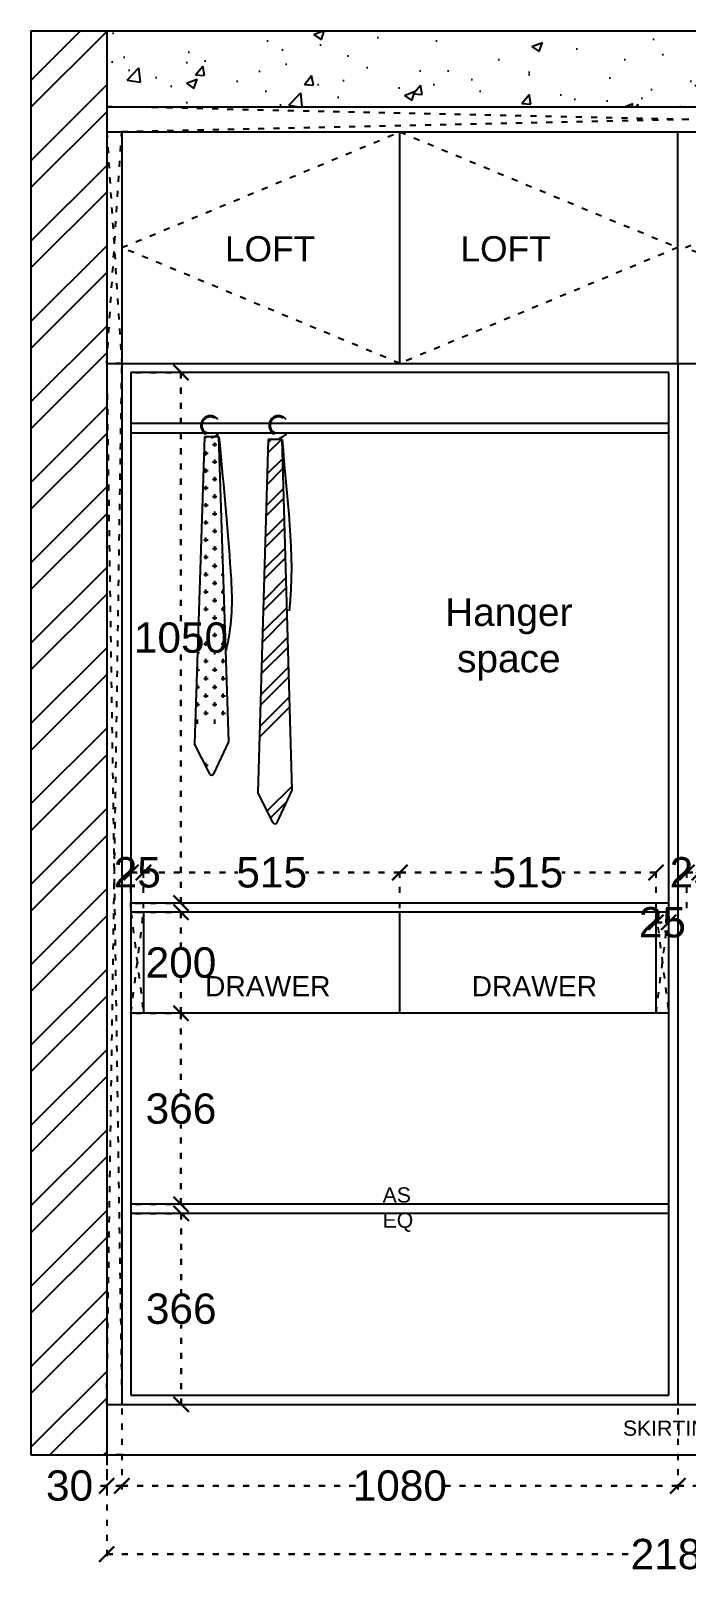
# Model space of a CAD drawing. Header units: millimetres. Extents: x 220712 to 1505573, y -354410 to 241923.
# Drawn here: x 300508 to 301804, y 116245 to 119298 of the extents above; entities that cross this region are included whole.
import ezdxf

# ---------------------------------------------------------------- set-up
doc = ezdxf.new("R2010")
doc.units = ezdxf.units.MM
doc.header["$MEASUREMENT"] = 0
doc.linetypes.add('ACAD_ISO03W100', pattern=[30, 12, -18])
doc.layers.add('Walls', color=253, linetype='Continuous')
doc.layers.add('Words', color=7, linetype='Continuous')
doc.styles.get("Standard").update_dxf_attribs({"font": 'arial.ttf'})
doc.dimstyles.get("Standard").update_dxf_attribs({"dimtxt": 60, "dimasz": 30, "dimexe": 7.75, "dimexo": 8.13, "dimgap": 0.63, "dimtad": 0, "dimtih": 1, "dimtoh": 1, "dimdec": 0, "dimzin": 0, "dimtxsty": 'Standard', "dimblk": 'OBLIQUE', "dimcen": 2.25, "dimclrd": 1, "dimclre": 1, "dimclrt": 1, "dimadec": 0, "dimazin": 0, "dimtfac": 1, "dimtdec": 0, "dimtofl": 0, "dimtmove": 0, "dimatfit": 3, "dimfxl": 1, "dimtolj": 1, "dimtzin": 0, "dimlwd": 30, "dimarcsym": 0})

# ---------------------------------------------------------------- blocks, each defined once
blk = doc.blocks.new('_Oblique')
at = {"color": 0, "linetype": 'ByBlock', "lineweight": -2}
blk.add_line((-0.5, -0.5), (0.5, 0.5), dxfattribs=at)
blk = doc.blocks.new('*D819')
at = {"layer": 'Defpoints', "color": 0, "linetype": 'ACAD_ISO03W100', "transparency": 16777216}
for p in [(300657.5, 116580.5), (300687.5, 116580.5), (300657.5, 116419.5)]:
    blk.add_point(p, dxfattribs=at)
at = {"layer": 'Walls', "color": 1, "linetype": 'ACAD_ISO03W100', "lineweight": -2, "transparency": 16777216}
for p, q in [((300657.5, 116572.4), (300657.5, 116411.8)), ((300687.5, 116572.4), (300687.5, 116411.8))]:
    blk.add_line(p, q, dxfattribs=at)
at = {"layer": 'Walls', "color": 1, "linetype": 'ACAD_ISO03W100', "lineweight": 30, "transparency": 16777216}
for p, q in [((300657.5, 116419.5), (300627.5, 116419.5)), ((300687.5, 116419.5), (300657.5, 116419.5))]:
    blk.add_line(p, q, dxfattribs=at)
at = {"layer": 'Walls', "color": 1, "linetype": 'ACAD_ISO03W100', "lineweight": 30, "transparency": 16777216, "xscale": 30, "yscale": 30, "zscale": 30, "rotation": 180}
blk.add_blockref('_Oblique', (300657.5, 116419.5), dxfattribs=at)
at = {"layer": 'Walls', "color": 1, "linetype": 'ACAD_ISO03W100', "lineweight": 30, "transparency": 16777216, "xscale": 30, "yscale": 30, "zscale": 30}
blk.add_blockref('_Oblique', (300687.5, 116419.5), dxfattribs=at)
at = {"layer": 'Walls', "color": 1, "linetype": 'ACAD_ISO03W100', "transparency": 16777216, "insert": (300584, 116419.5), "char_height": 60, "attachment_point": 5}
blk.add_mtext('\\A1;30', dxfattribs=at)
blk = doc.blocks.new('*D810')
at = {"layer": 'Defpoints', "color": 0, "linetype": 'ACAD_ISO03W100', "transparency": 16777216}
for p in [(300687.5, 116580.5), (301787.5, 116580.5), (301787.5, 116419.5)]:
    blk.add_point(p, dxfattribs=at)
at = {"layer": 'Walls', "color": 1, "linetype": 'ACAD_ISO03W100', "lineweight": -2, "transparency": 16777216}
for p, q in [((300687.5, 116572.4), (300687.5, 116411.8)), ((301787.5, 116572.4), (301787.5, 116411.8))]:
    blk.add_line(p, q, dxfattribs=at)
at = {"layer": 'Walls', "color": 1, "linetype": 'ACAD_ISO03W100', "lineweight": 30, "transparency": 16777216}
for p, q in [((300687.5, 116419.5), (301150.2, 116419.5)), ((301787.5, 116419.5), (301324.8, 116419.5))]:
    blk.add_line(p, q, dxfattribs=at)
at = {"layer": 'Walls', "color": 1, "linetype": 'ACAD_ISO03W100', "lineweight": 30, "transparency": 16777216, "xscale": 30, "yscale": 30, "zscale": 30, "rotation": 180}
blk.add_blockref('_Oblique', (300687.5, 116419.5), dxfattribs=at)
at = {"layer": 'Walls', "color": 1, "linetype": 'ACAD_ISO03W100', "lineweight": 30, "transparency": 16777216, "xscale": 30, "yscale": 30, "zscale": 30}
blk.add_blockref('_Oblique', (301787.5, 116419.5), dxfattribs=at)
at = {"layer": 'Walls', "color": 1, "linetype": 'ACAD_ISO03W100', "transparency": 16777216, "insert": (301237.5, 116419.5), "char_height": 60, "attachment_point": 5}
blk.add_mtext('\\A1;1080', dxfattribs=at)
blk = doc.blocks.new('*D811')
at = {"layer": 'Defpoints', "color": 0, "linetype": 'ACAD_ISO03W100', "transparency": 16777216}
for p in [(301787.5, 116580.5), (302917.5, 116580.5), (301787.5, 116419.5)]:
    blk.add_point(p, dxfattribs=at)
at = {"layer": 'Walls', "color": 1, "linetype": 'ACAD_ISO03W100', "lineweight": -2, "transparency": 16777216}
for p, q in [((301787.5, 116572.4), (301787.5, 116411.8)), ((302917.5, 116572.4), (302917.5, 116411.8))]:
    blk.add_line(p, q, dxfattribs=at)
at = {"layer": 'Walls', "color": 1, "linetype": 'ACAD_ISO03W100', "lineweight": 30, "transparency": 16777216}
for p, q in [((301787.5, 116419.5), (302265.2, 116419.5)), ((302917.5, 116419.5), (302439.8, 116419.5))]:
    blk.add_line(p, q, dxfattribs=at)
at = {"layer": 'Walls', "color": 1, "linetype": 'ACAD_ISO03W100', "lineweight": 30, "transparency": 16777216, "xscale": 30, "yscale": 30, "zscale": 30, "rotation": 180}
blk.add_blockref('_Oblique', (301787.5, 116419.5), dxfattribs=at)
at = {"layer": 'Walls', "color": 1, "linetype": 'ACAD_ISO03W100', "lineweight": 30, "transparency": 16777216, "xscale": 30, "yscale": 30, "zscale": 30}
blk.add_blockref('_Oblique', (302917.5, 116419.5), dxfattribs=at)
at = {"layer": 'Walls', "color": 1, "linetype": 'ACAD_ISO03W100', "transparency": 16777216, "insert": (302352.5, 116419.5), "char_height": 60, "attachment_point": 5}
blk.add_mtext('\\A1;1074', dxfattribs=at)
blk = doc.blocks.new('*D820')
at = {"layer": 'Defpoints', "color": 0, "linetype": 'ACAD_ISO03W100', "transparency": 16777216}
for p in [(300657.5, 116480.5), (302917.5, 116480.5), (302917.5, 116284)]:
    blk.add_point(p, dxfattribs=at)
at = {"layer": 'Walls', "color": 1, "linetype": 'ACAD_ISO03W100', "lineweight": -2, "transparency": 16777216}
for p, q in [((300657.5, 116472.4), (300657.5, 116276.2)), ((302917.5, 116472.4), (302917.5, 116276.2))]:
    blk.add_line(p, q, dxfattribs=at)
at = {"layer": 'Walls', "color": 1, "linetype": 'ACAD_ISO03W100', "lineweight": 30, "transparency": 16777216}
for p, q in [((300657.5, 116284), (301696.9, 116284)), ((302917.5, 116284), (301878.1, 116284))]:
    blk.add_line(p, q, dxfattribs=at)
at = {"layer": 'Walls', "color": 1, "linetype": 'ACAD_ISO03W100', "lineweight": 30, "transparency": 16777216, "xscale": 30, "yscale": 30, "zscale": 30, "rotation": 180}
blk.add_blockref('_Oblique', (300657.5, 116284), dxfattribs=at)
at = {"layer": 'Walls', "color": 1, "linetype": 'ACAD_ISO03W100', "lineweight": 30, "transparency": 16777216, "xscale": 30, "yscale": 30, "zscale": 30}
blk.add_blockref('_Oblique', (302917.5, 116284), dxfattribs=at)
at = {"layer": 'Walls', "color": 1, "linetype": 'ACAD_ISO03W100', "transparency": 16777216, "insert": (301787.5, 116284), "char_height": 60, "attachment_point": 5}
blk.add_mtext('\\A1;2184', dxfattribs=at)
blk = doc.blocks.new('*D814')
at = {"layer": 'Defpoints', "color": 0, "linetype": 'ACAD_ISO03W100', "transparency": 16777216}
for p in [(300705.5, 116958.5), (300805, 116958.5), (300687.5, 116580.5)]:
    blk.add_point(p, dxfattribs=at)
at = {"layer": 'Walls', "color": 1, "linetype": 'ACAD_ISO03W100', "lineweight": -2, "transparency": 16777216}
for p, q in [((300713.6, 116958.5), (300812.8, 116958.5)), ((300695.6, 116580.5), (300812.8, 116580.5))]:
    blk.add_line(p, q, dxfattribs=at)
at = {"layer": 'Walls', "color": 1, "linetype": 'ACAD_ISO03W100', "lineweight": 30, "transparency": 16777216}
for p, q in [((300805, 116958.5), (300805, 116800.8)), ((300805, 116580.5), (300805, 116738.2))]:
    blk.add_line(p, q, dxfattribs=at)
at = {"layer": 'Walls', "color": 1, "linetype": 'ACAD_ISO03W100', "lineweight": 30, "transparency": 16777216, "xscale": 30, "yscale": 30, "zscale": 30}
for p, rotation in [((300805, 116958.5), 90), ((300805, 116580.5), 270)]:
    blk.add_blockref('_Oblique', p, dxfattribs=dict(at, rotation=rotation))
at = {"layer": 'Walls', "color": 1, "linetype": 'ACAD_ISO03W100', "transparency": 16777216, "insert": (300805, 116769.5), "char_height": 60, "attachment_point": 5}
blk.add_mtext('\\A1;366', dxfattribs=at)
blk = doc.blocks.new('*D817')
at = {"layer": 'Defpoints', "color": 0, "linetype": 'ACAD_ISO03W100', "transparency": 16777216}
for p in [(300705.5, 117354.5), (300804.5, 117354.5), (300705.5, 116976.5)]:
    blk.add_point(p, dxfattribs=at)
at = {"layer": 'Walls', "color": 1, "linetype": 'ACAD_ISO03W100', "lineweight": -2, "transparency": 16777216}
for p, q in [((300713.6, 117354.5), (300812.3, 117354.5)), ((300713.6, 116976.5), (300812.3, 116976.5))]:
    blk.add_line(p, q, dxfattribs=at)
at = {"layer": 'Walls', "color": 1, "linetype": 'ACAD_ISO03W100', "lineweight": 30, "transparency": 16777216}
for p, q in [((300804.5, 117354.5), (300804.5, 117196.8)), ((300804.5, 116976.5), (300804.5, 117134.2))]:
    blk.add_line(p, q, dxfattribs=at)
at = {"layer": 'Walls', "color": 1, "linetype": 'ACAD_ISO03W100', "lineweight": 30, "transparency": 16777216, "xscale": 30, "yscale": 30, "zscale": 30}
for p, rotation in [((300804.5, 117354.5), 90), ((300804.5, 116976.5), 270)]:
    blk.add_blockref('_Oblique', p, dxfattribs=dict(at, rotation=rotation))
at = {"layer": 'Walls', "color": 1, "linetype": 'ACAD_ISO03W100', "transparency": 16777216, "insert": (300804.5, 117165.5), "char_height": 60, "attachment_point": 5}
blk.add_mtext('\\A1;366', dxfattribs=at)
blk = doc.blocks.new('*D818')
at = {"layer": 'Defpoints', "color": 0, "linetype": 'ACAD_ISO03W100', "transparency": 16777216}
for p in [(300705.5, 117554.5), (300804.5, 117554.5), (300705.5, 117354.5)]:
    blk.add_point(p, dxfattribs=at)
at = {"layer": 'Walls', "color": 1, "linetype": 'ACAD_ISO03W100', "lineweight": -2, "transparency": 16777216}
for p, q in [((300713.6, 117554.5), (300812.3, 117554.5)), ((300713.6, 117354.5), (300812.3, 117354.5))]:
    blk.add_line(p, q, dxfattribs=at)
at = {"layer": 'Walls', "color": 1, "linetype": 'ACAD_ISO03W100', "lineweight": 30, "transparency": 16777216}
for p, q in [((300804.5, 117554.5), (300804.5, 117485.8)), ((300804.5, 117354.5), (300804.5, 117423.2))]:
    blk.add_line(p, q, dxfattribs=at)
at = {"layer": 'Walls', "color": 1, "linetype": 'ACAD_ISO03W100', "lineweight": 30, "transparency": 16777216, "xscale": 30, "yscale": 30, "zscale": 30}
for p, rotation in [((300804.5, 117554.5), 90), ((300804.5, 117354.5), 270)]:
    blk.add_blockref('_Oblique', p, dxfattribs=dict(at, rotation=rotation))
at = {"layer": 'Walls', "color": 1, "linetype": 'ACAD_ISO03W100', "transparency": 16777216, "insert": (300804.5, 117454.5), "char_height": 60, "attachment_point": 5}
blk.add_mtext('\\A1;200', dxfattribs=at)
blk = doc.blocks.new('*D824')
at = {"layer": 'Defpoints', "color": 0, "linetype": 'ACAD_ISO03W100', "transparency": 16777216}
for p in [(300705.5, 118622.5), (300705.5, 117572.5), (300804.5, 117572.5)]:
    blk.add_point(p, dxfattribs=at)
at = {"layer": 'Walls', "color": 1, "linetype": 'ACAD_ISO03W100', "lineweight": -2, "transparency": 16777216}
for p, q in [((300713.6, 118622.5), (300812.3, 118622.5)), ((300713.6, 117572.5), (300812.3, 117572.5))]:
    blk.add_line(p, q, dxfattribs=at)
at = {"layer": 'Walls', "color": 1, "linetype": 'ACAD_ISO03W100', "lineweight": 30, "transparency": 16777216}
for p, q in [((300804.5, 118622.5), (300804.5, 118128.8)), ((300804.5, 117572.5), (300804.5, 118066.2))]:
    blk.add_line(p, q, dxfattribs=at)
at = {"layer": 'Walls', "color": 1, "linetype": 'ACAD_ISO03W100', "lineweight": 30, "transparency": 16777216, "xscale": 30, "yscale": 30, "zscale": 30}
for p, rotation in [((300804.5, 118622.5), 90), ((300804.5, 117572.5), 270)]:
    blk.add_blockref('_Oblique', p, dxfattribs=dict(at, rotation=rotation))
at = {"layer": 'Walls', "color": 1, "linetype": 'ACAD_ISO03W100', "transparency": 16777216, "insert": (300804.5, 118097.5), "char_height": 60, "attachment_point": 5}
blk.add_mtext('\\A1;1050', dxfattribs=at)
blk = doc.blocks.new('*D825')
at = {"layer": 'Defpoints', "color": 0, "linetype": 'ACAD_ISO03W100', "transparency": 16777216}
for p in [(301744.5, 117554.5), (301769.5, 117554.5), (301769.5, 117534.3)]:
    blk.add_point(p, dxfattribs=at)
at = {"layer": 'Walls', "color": 1, "linetype": 'ACAD_ISO03W100', "lineweight": -2, "transparency": 16777216}
for p, q in [((301744.5, 117546.4), (301744.5, 117526.6)), ((301769.5, 117546.4), (301769.5, 117526.6))]:
    blk.add_line(p, q, dxfattribs=at)
at = {"layer": 'Walls', "color": 1, "linetype": 'ACAD_ISO03W100', "lineweight": 30, "transparency": 16777216}
blk.add_line((301744.5, 117534.3), (301769.5, 117534.3), dxfattribs=at)
at = {"layer": 'Walls', "color": 1, "linetype": 'ACAD_ISO03W100', "lineweight": 30, "transparency": 16777216, "xscale": 30, "yscale": 30, "zscale": 30, "rotation": 180}
blk.add_blockref('_Oblique', (301744.5, 117534.3), dxfattribs=at)
at = {"layer": 'Walls', "color": 1, "linetype": 'ACAD_ISO03W100', "lineweight": 30, "transparency": 16777216, "xscale": 30, "yscale": 30, "zscale": 30}
blk.add_blockref('_Oblique', (301769.5, 117534.3), dxfattribs=at)
at = {"layer": 'Walls', "color": 1, "linetype": 'ACAD_ISO03W100', "transparency": 16777216, "insert": (301757, 117534.3), "char_height": 60, "attachment_point": 5}
blk.add_mtext('\\A1;25', dxfattribs=at)
blk = doc.blocks.new('*D826')
at = {"layer": 'Defpoints', "color": 0, "linetype": 'ACAD_ISO03W100', "transparency": 16777216}
for p in [(300730.5, 117633), (300705.5, 117554.5), (300730.5, 117554.5)]:
    blk.add_point(p, dxfattribs=at)
at = {"layer": 'Walls', "color": 1, "linetype": 'ACAD_ISO03W100', "lineweight": -2, "transparency": 16777216}
for p, q in [((300705.5, 117562.63), (300705.5, 117640.75)), ((300730.5, 117562.63), (300730.5, 117640.75))]:
    blk.add_line(p, q, dxfattribs=at)
at = {"layer": 'Walls', "color": 1, "linetype": 'ACAD_ISO03W100', "lineweight": 30, "transparency": 16777216}
blk.add_line((300705.5, 117633), (300730.5, 117633), dxfattribs=at)
at = {"layer": 'Walls', "color": 1, "linetype": 'ACAD_ISO03W100', "lineweight": 30, "transparency": 16777216, "xscale": 30, "yscale": 30, "zscale": 30, "rotation": 180}
blk.add_blockref('_Oblique', (300705.5, 117633), dxfattribs=at)
at = {"layer": 'Walls', "color": 1, "linetype": 'ACAD_ISO03W100', "lineweight": 30, "transparency": 16777216, "xscale": 30, "yscale": 30, "zscale": 30}
blk.add_blockref('_Oblique', (300730.5, 117633), dxfattribs=at)
at = {"layer": 'Walls', "color": 1, "linetype": 'ACAD_ISO03W100', "transparency": 16777216, "insert": (300718, 117633), "char_height": 60, "attachment_point": 5}
blk.add_mtext('\\A1;25', dxfattribs=at)
blk = doc.blocks.new('*D827')
at = {"layer": 'Defpoints', "color": 0, "linetype": 'ACAD_ISO03W100', "transparency": 16777216}
for p in [(301237.5, 117633), (300730.5, 117554.5), (301237.5, 117554.5)]:
    blk.add_point(p, dxfattribs=at)
at = {"layer": 'Walls', "color": 1, "linetype": 'ACAD_ISO03W100', "lineweight": -2, "transparency": 16777216}
for p, q in [((300730.5, 117562.6), (300730.5, 117640.8)), ((301237.5, 117562.6), (301237.5, 117640.8))]:
    blk.add_line(p, q, dxfattribs=at)
at = {"layer": 'Walls', "color": 1, "linetype": 'ACAD_ISO03W100', "lineweight": 30, "transparency": 16777216}
for p, q in [((300730.5, 117633), (300916.9, 117633)), ((301237.5, 117633), (301051.1, 117633))]:
    blk.add_line(p, q, dxfattribs=at)
at = {"layer": 'Walls', "color": 1, "linetype": 'ACAD_ISO03W100', "lineweight": 30, "transparency": 16777216, "xscale": 30, "yscale": 30, "zscale": 30, "rotation": 180}
blk.add_blockref('_Oblique', (300730.5, 117633), dxfattribs=at)
at = {"layer": 'Walls', "color": 1, "linetype": 'ACAD_ISO03W100', "lineweight": 30, "transparency": 16777216, "xscale": 30, "yscale": 30, "zscale": 30}
blk.add_blockref('_Oblique', (301237.5, 117633), dxfattribs=at)
at = {"layer": 'Walls', "color": 1, "linetype": 'ACAD_ISO03W100', "transparency": 16777216, "insert": (300984, 117633), "char_height": 60, "attachment_point": 5}
blk.add_mtext('\\A1;515', dxfattribs=at)
blk = doc.blocks.new('*D815')
at = {"layer": 'Defpoints', "color": 0, "linetype": 'ACAD_ISO03W100', "transparency": 16777216}
for p in [(301744.5, 117633), (301237.5, 117554.5), (301744.5, 117554.5)]:
    blk.add_point(p, dxfattribs=at)
at = {"layer": 'Walls', "color": 1, "linetype": 'ACAD_ISO03W100', "lineweight": -2, "transparency": 16777216}
for p, q in [((301237.5, 117562.6), (301237.5, 117640.8)), ((301744.5, 117562.6), (301744.5, 117640.8))]:
    blk.add_line(p, q, dxfattribs=at)
at = {"layer": 'Walls', "color": 1, "linetype": 'ACAD_ISO03W100', "lineweight": 30, "transparency": 16777216}
for p, q in [((301237.5, 117633), (301423.9, 117633)), ((301744.5, 117633), (301558.1, 117633))]:
    blk.add_line(p, q, dxfattribs=at)
at = {"layer": 'Walls', "color": 1, "linetype": 'ACAD_ISO03W100', "lineweight": 30, "transparency": 16777216, "xscale": 30, "yscale": 30, "zscale": 30, "rotation": 180}
blk.add_blockref('_Oblique', (301237.5, 117633), dxfattribs=at)
at = {"layer": 'Walls', "color": 1, "linetype": 'ACAD_ISO03W100', "lineweight": 30, "transparency": 16777216, "xscale": 30, "yscale": 30, "zscale": 30}
blk.add_blockref('_Oblique', (301744.5, 117633), dxfattribs=at)
at = {"layer": 'Walls', "color": 1, "linetype": 'ACAD_ISO03W100', "transparency": 16777216, "insert": (301491, 117633), "char_height": 60, "attachment_point": 5}
blk.add_mtext('\\A1;515', dxfattribs=at)
blk = doc.blocks.new('*D831')
at = {"layer": 'Defpoints', "color": 0, "linetype": 'ACAD_ISO03W100', "transparency": 16777216}
for p in [(301830.5, 117633), (301805.5, 117554.5), (301830.5, 117554.5)]:
    blk.add_point(p, dxfattribs=at)
at = {"layer": 'Walls', "color": 1, "linetype": 'ACAD_ISO03W100', "lineweight": -2, "transparency": 16777216}
for p, q in [((301805.5, 117562.63), (301805.5, 117640.75)), ((301830.5, 117562.63), (301830.5, 117640.75))]:
    blk.add_line(p, q, dxfattribs=at)
at = {"layer": 'Walls', "color": 1, "linetype": 'ACAD_ISO03W100', "lineweight": 30, "transparency": 16777216}
blk.add_line((301805.5, 117633), (301830.5, 117633), dxfattribs=at)
at = {"layer": 'Walls', "color": 1, "linetype": 'ACAD_ISO03W100', "lineweight": 30, "transparency": 16777216, "xscale": 30, "yscale": 30, "zscale": 30, "rotation": 180}
blk.add_blockref('_Oblique', (301805.5, 117633), dxfattribs=at)
at = {"layer": 'Walls', "color": 1, "linetype": 'ACAD_ISO03W100', "lineweight": 30, "transparency": 16777216, "xscale": 30, "yscale": 30, "zscale": 30}
blk.add_blockref('_Oblique', (301830.5, 117633), dxfattribs=at)
at = {"layer": 'Walls', "color": 1, "linetype": 'ACAD_ISO03W100', "transparency": 16777216, "insert": (301818, 117633), "char_height": 60, "attachment_point": 5}
blk.add_mtext('\\A1;25', dxfattribs=at)

msp = doc.modelspace()

# ---------------------------------------------------------------- hatches: boundary and pattern name
at = {"layer": 'Walls', "linetype": 'ACAD_ISO03W100', "true_color": 0xc7c8ca}
h = msp.add_hatch(dxfattribs=at)
h.set_pattern_fill('ANSI32', color=9, scale=300)
h.set_pattern_definition([(45, (19026, 0), (-79.549513, 79.549513), []), (45, (19079.03, 0), (-79.549513, 79.549513), [])])
h.paths.add_polyline_path([(300507.5, 118640.5), (300507.5, 116480.5), (300657.5, 116480.5), (300657.5, 118640.5), (300657.5, 119298.5), (300507.5, 119298.5)])
h = msp.add_hatch(dxfattribs=at)
h.set_pattern_fill('AR-CONC', color=9, scale=30)
h.set_pattern_definition([(50, (19026, 0), (215.17805, -18.82564), [22.5, -247.5]), (355, (19026, 0), (-41.6254, 225.65764), [18, -198]), (100.451444, (19043.93, -1.57), (173.55265, 206.832), [19.12206, -210.34263]), (46.1842, (19026, 60), (320.1724, -49.65578), [33.75, -371.25]), (96.63564, (19052.68, 55.86), (280.39858, 292.23558), [28.6831, -315.51413]), (351.18416, (19026, 60), (280.3986, 292.23558), [27, -297]), (21, (19056, 45), (179.07212, -120.78567), [22.5, -247.5]), (326, (19056, 45), (72.9946, 217.54501), [18, -198]), (71.451445, (19070.92, 34.93), (252.06671, 96.75935), [19.12206, -210.34263]), (37.5, (19026, 0), (3.647957, 99.868156), [0, -195.6, 0, -201, 0, -198.75]), (7.5, (19026, 0), (78.92086, 118.323514), [0, -114.6, 0, -191.1, 0, -75.75]), (327.5, (18959.1, 0), (160.14673, -6.766462), [0, -75, 0, -234, 0, -310.5]), (317.5, (18929.1, 0), (174.95585, 30.031495), [0, -97.5, 0, -155.4, 0, -220.5])])
h.paths.add_polyline_path([(302917.5, 119148.5), (302917.5, 119298.5), (300657.5, 119298.5), (300657.5, 119148.5)])

# ---------------------------------------------------------------- linework, layer by layer
at = {"color": 18, "true_color": 0x000000}
for p, q in [((300851.3, 118494.9), (300831.2, 117887.5)), ((300879.6, 118494.9), (300851.3, 118494.9)), ((300854, 118492.8), (300854, 118494.9)), ((300899.1, 117891.9), (300879.6, 118494.9)), ((300850.3, 118462.8), (300858.3, 118462.8)), ((300854, 118458.5), (300854, 118467.1)), ((300866.9, 118480), (300875.5, 118480)), ((300871.2, 118475.7), (300871.2, 118484.2)), ((300976.7, 118490.1), (300956.5, 117791.4)), ((300975.9, 118462.8), (301003.2, 118490.1)), ((300976.5, 118483.6), (300983, 118490.1)), ((301005, 118490.1), (300976.7, 118490.1)), ((301024.5, 117795.8), (301005, 118490.1)), ((300854, 118424.2), (300854, 118432.8)), ((300866.9, 118445.7), (300875.5, 118445.7)), ((300871.2, 118441.4), (300871.2, 118450)), ((300974.1, 118400.4), (301006.6, 118432.9)), ((300974.7, 118421.2), (301006, 118452.5)), ((300849.7, 118428.5), (300858.3, 118428.5)), ((300866.9, 118411.4), (300875.5, 118411.4)), ((300871.2, 118407.1), (300871.2, 118415.7)), ((300849.7, 118394.2), (300858.3, 118394.2)), ((300854, 118389.9), (300854, 118398.5)), ((300866.9, 118377.1), (300875.5, 118377.1)), ((300871.2, 118372.8), (300871.2, 118381.4)), ((300972.3, 118338), (301008.2, 118373.9)), ((300972.9, 118358.8), (301007.7, 118393.6)), ((300849.7, 118359.9), (300858.3, 118359.9)), ((300854, 118355.7), (300854, 118364.2)), ((300866.9, 118342.8), (300875.5, 118342.8)), ((300871.2, 118338.5), (300871.2, 118347.1)), ((300849.7, 118325.7), (300858.3, 118325.7)), ((300854, 118321.4), (300854, 118329.9)), ((300866.9, 118308.5), (300875.5, 118308.5)), ((300871.2, 118304.2), (300871.2, 118312.8)), ((300884, 118325.7), (300885.1, 118325.7)), ((300970.5, 118275.5), (301009.9, 118315)), ((300971.1, 118296.3), (301009.4, 118334.6)), ((300849.7, 118291.4), (300858.3, 118291.4)), ((300854, 118287.1), (300854, 118295.7)), ((300871.2, 118269.9), (300871.2, 118278.5)), ((300884, 118291.4), (300886.2, 118291.4)), ((300849.7, 118257.1), (300858.3, 118257.1)), ((300854, 118252.8), (300854, 118261.4)), ((300866.9, 118274.2), (300875.5, 118274.2)), ((300884, 118257.1), (300887.3, 118257.1)), ((300968.7, 118213.1), (301011.6, 118256)), ((300969.3, 118233.9), (301011, 118275.7)), ((300849.7, 118222.8), (300858.3, 118222.8)), ((300854, 118218.5), (300854, 118227.1)), ((300866.9, 118239.9), (300875.5, 118239.9)), ((300871.2, 118235.6), (300871.2, 118244.2)), ((300884, 118222.8), (300888.4, 118222.8)), ((300888.3, 118218.5), (300888.3, 118226.4)), ((300967.5, 118171.5), (301012.7, 118216.7)), ((300849.7, 118188.5), (300858.3, 118188.5)), ((300854, 118184.2), (300854, 118192.8)), ((300866.9, 118205.6), (300875.5, 118205.6)), ((300871.2, 118201.4), (300871.2, 118209.9)), ((300884, 118188.5), (300889.5, 118188.5)), ((300888.3, 118184.2), (300888.3, 118192.8)), ((300966.9, 118150.7), (301013.2, 118197)), ((300840.6, 118171.3), (300841.2, 118171.3)), ((300854, 118149.9), (300854, 118158.5)), ((300866.9, 118171.3), (300875.5, 118171.3)), ((300871.2, 118167.1), (300871.2, 118175.6)), ((300888.3, 118149.9), (300888.3, 118158.5)), ((300965.7, 118109.1), (301014.3, 118157.7)), ((300839.4, 118137.1), (300841.2, 118137.1)), ((300849.7, 118154.2), (300858.3, 118154.2)), ((300866.9, 118137.1), (300875.5, 118137.1)), ((300871.2, 118132.8), (300871.2, 118141.3)), ((300884, 118154.2), (300890.7, 118154.2)), ((300888.3, 118115.6), (300888.3, 118124.2)), ((300965.1, 118088.3), (301014.9, 118138.1)), ((300838.3, 118102.8), (300841.2, 118102.8)), ((300866.9, 118102.8), (300875.5, 118102.8)), ((300871.2, 118098.5), (300871.2, 118107.1)), ((300884, 118119.9), (300891.8, 118119.9)), ((300963.9, 118046.7), (301016, 118098.8)), ((300837.2, 118068.5), (300841.2, 118068.5)), ((300849.7, 118085.6), (300858.3, 118085.6)), ((300854, 118081.3), (300854, 118089.9)), ((300871.2, 118064.2), (300871.2, 118072.8)), ((300884, 118085.6), (300892.6, 118085.6)), ((300888.3, 118081.3), (300888.3, 118089.9)), ((300963.3, 118025.9), (301016.5, 118079.1)), ((300836, 118034.2), (300841.2, 118034.2)), ((300836.9, 118029.9), (300836.9, 118038.5)), ((300849.7, 118051.3), (300858.3, 118051.3)), ((300854, 118047), (300854, 118055.6)), ((300866.9, 118034.2), (300875.5, 118034.2)), ((300871.2, 118029.9), (300871.2, 118038.5)), ((300884, 118051.3), (300892.6, 118051.3)), ((300888.3, 118047), (300888.3, 118055.6)), ((300962.1, 117984.2), (301017.6, 118039.8)), ((300836.9, 117995.6), (300836.9, 118004.2)), ((300849.7, 118017), (300858.3, 118017)), ((300854, 118012.8), (300854, 118021.3)), ((300871.2, 117995.6), (300871.2, 118004.2)), ((300884, 118017), (300892.6, 118017)), ((300888.3, 118012.8), (300888.3, 118021.3)), ((300961.5, 117963.4), (301018.2, 118020.2)), ((300834.9, 117999.9), (300841.2, 117999.9)), ((300849.7, 117982.8), (300858.3, 117982.8)), ((300854, 117978.5), (300854, 117987)), ((300866.9, 117999.9), (300875.5, 117999.9)), ((300884, 117982.8), (300892.6, 117982.8)), ((300888.3, 117978.5), (300888.3, 117987)), ((300960.3, 117921.8), (301019.3, 117980.9)), ((300833.7, 117965.6), (300841.2, 117965.6)), ((300836.9, 117961.3), (300836.9, 117969.9)), ((300849.7, 117948.5), (300858.3, 117948.5)), ((300854, 117944.2), (300854, 117952.8)), ((300866.9, 117965.6), (300875.5, 117965.6)), ((300871.2, 117961.3), (300871.2, 117969.9)), ((300884, 117948.5), (300892.6, 117948.5)), ((300888.3, 117944.2), (300888.3, 117952.8)), ((300959.7, 117901), (301019.8, 117961.2)), ((300836.9, 117927), (300836.9, 117935.6)), ((300871.2, 117927), (300871.2, 117935.6)), ((300861.3, 117828.1), (300831.2, 117887.5)), ((300869.4, 117828.2), (300899.1, 117891.9)), ((300854, 117842.4), (300854, 117849.9)), ((300852.4, 117845.6), (300858.3, 117845.6)), ((300866.9, 117828.4), (300869.5, 117828.4)), ((300871.2, 117832), (300871.2, 117832.7)), ((300986.7, 117731.5), (300956.5, 117791.4)), ((300975.1, 117754.8), (301024.3, 117804)), ((300994.7, 117732.1), (301024.5, 117795.8)), ((300981.9, 117741.4), (301014.2, 117773.7))]:
    msp.add_line(p, q, dxfattribs=at)
for centre in [(300852.5, 118502.8), (300987.4, 118502.8)]:
    msp.add_circle(centre, 1.99, dxfattribs=at)
for centre, radius, start, end in [((300862.7, 118517.9), 18.9, 58.8889, 230.4094), ((300862.7, 118517.9), 16.8, 58.8889, 230.4094), ((300861, 118515.2), 22, 40.831, 58.8889), ((300997.6, 118517.9), 18.9, 58.8889, 230.4094), ((300997.6, 118517.9), 16.8, 58.8889, 230.4094), ((300996, 118515.2), 22, 40.831, 58.8889), ((300861, 118515.2), 22, 278.1438, 325.0188), ((300996, 118515.2), 22, 278.1438, 325.0188), ((300865.3, 117830.1), 4.5, 206.9159, 334.9388), ((300990.6, 117733.8), 4.54, 207.2494, 343.2419)]:
    msp.add_arc(centre, radius, start, end, dxfattribs=at)
msp.add_spline([(300879.6, 118494.9), (300901.5, 118245.2), (300901.5, 118115.3), (300893.8, 118073.3)], degree=3, dxfattribs=at)
msp.add_open_spline([(301005, 118490.1), (301012.1, 118377.4), (301031.9, 118264.6), (301018.5, 118150.8)], degree=3, dxfattribs=at)
at = {"layer": 'Walls', "color": 18, "true_color": 0x000000}
for p, q in [((300507.5, 119298.5), (302917.5, 119298.5)), ((300507.5, 119298.5), (300507.5, 118640.5)), ((300657.5, 119298.5), (300657.5, 118640.5)), ((300657.5, 119148.5), (302917.5, 119148.5)), ((300657.5, 119098.5), (302917.5, 119098.5)), ((300687.5, 119098.5), (300687.5, 118640.5)), ((301237.5, 118640.5), (301237.5, 119098.5)), ((301787.5, 118640.5), (301787.5, 119098.5)), ((300507.5, 118640.5), (300507.5, 116480.5)), ((300657.5, 118640.5), (302917.5, 118640.5)), ((300657.5, 118640.5), (300657.5, 116480.5)), ((300687.5, 118640.5), (300687.5, 116580.5)), ((301769.5, 118622.5), (300705.5, 118622.5)), ((300705.5, 118622.5), (300705.5, 116598.5)), ((301769.5, 116598.5), (301769.5, 118622.5)), ((301787.5, 118640.5), (301787.5, 116580.5)), ((300705.5, 118522.5), (301769.5, 118522.5)), ((301769.5, 118502.5), (300705.5, 118502.5)), ((301769.5, 117572.5), (300705.5, 117572.5)), ((301769.5, 117554.5), (300705.5, 117554.5)), ((300730.5, 117554.5), (300730.5, 117354.5)), ((301237.5, 117354.5), (301237.5, 117554.5)), ((301744.5, 117354.5), (301744.5, 117554.5)), ((301769.5, 117354.5), (300705.5, 117354.5)), ((301769.5, 116976.5), (300705.5, 116976.5)), ((301769.5, 116958.5), (300705.5, 116958.5)), ((300705.5, 116598.5), (301769.5, 116598.5)), ((300657.5, 116580.5), (302917.5, 116580.5)), ((300507.5, 116480.5), (302917.5, 116480.5))]:
    msp.add_line(p, q, dxfattribs=at)
at = {"layer": 'Walls', "color": 240, "linetype": 'ACAD_ISO03W100', "true_color": 0xed1f24}
for points in [[(300657.5, 119098.5), (302917.5, 119148.5), (302917.5, 119098.5), (300657.5, 119148.5)], [(300657.5, 119098.5), (300687.5, 118640.5), (300657.5, 118640.5), (300687.5, 119098.5)], [(300657.5, 118640.5), (300687.5, 116580.5)], [(300657.5, 116580.5), (300687.5, 118640.5)], [(300705.5, 117354.5), (300730.5, 117554.5), (300705.5, 117554.5), (300730.5, 117354.5)], [(301744.5, 117354.5), (301769.5, 117554.5), (301744.5, 117554.5), (301769.5, 117354.5)], [(300687.5, 116480.5), (300657.5, 116480.5)]]:
    msp.add_lwpolyline(points, dxfattribs=at)
at = {"layer": 'Walls', "color": 9, "linetype": 'ACAD_ISO03W100', "true_color": 0xc7c8ca}
for points in [[(301237.5, 119098.5), (301787.5, 118869.5), (301237.5, 118640.5), (300687.5, 118869.5), (301237.5, 119098.5)], [(302352.5, 119098.5), (302902.5, 118869.5), (302352.5, 118640.5), (301802.5, 118869.5), (302352.5, 119098.5)]]:
    msp.add_lwpolyline(points, dxfattribs=at)

# ---------------------------------------------------------------- texts
at = {"color": 7, "attachment_point": 1}
for s, width, insert, char_height in [('LOFT', 282.386, (300891.5, 118892.2), 50), ('LOFT', 282.386, (301357.5, 118892.2), 50), ('DRAWER', 246.425, (300852, 117428), 40), ('DRAWER', 246.425, (301379.5, 117428), 40)]:
    msp.add_mtext_dynamic_manual_height_columns(s, width=width, gutter_width=1213, heights=[0], dxfattribs=dict(at, insert=insert, char_height=char_height))
at = {"color": 18, "true_color": 0x000000, "insert": (301679, 116548.5), "char_height": 30, "attachment_point": 1}
msp.add_mtext_dynamic_manual_height_columns('SKIRTING', width=2764.543, gutter_width=1, heights=[238.1], dxfattribs=at)
at = {"layer": 'Words', "color": 0, "attachment_point": 1}
for s, width, heights, insert, char_height in [('\\pxqc;Hanger space  ', 324.313, [440.1], (301291, 118175.9), 55), ('AS\\PEQ', 1178.022, [0], (301203.5, 117010), 30)]:
    msp.add_mtext_dynamic_manual_height_columns(s, width=width, gutter_width=866.4, heights=heights, dxfattribs=dict(at, insert=insert, char_height=char_height))

# ---------------------------------------------------------------- dimensions: what is measured, and where the dimension line sits
at = {"layer": 'Walls', "color": 240, "linetype": 'ACAD_ISO03W100', "true_color": 0xed1f24}
dim = msp.add_linear_dim(base=(300804.5, 117572.5), p1=(300705.5, 118622.5), p2=(300705.5, 117572.5), angle=90, dimstyle='Standard', dxfattribs=at)
dim.commit()
dim.dimension.update_dxf_attribs({"geometry": '*D824', "text_midpoint": (300804.5, 118097.5)})
for base, p1, p2, picture, middle in [((300730.5, 117633), (300705.5, 117554.5), (300730.5, 117554.5), '*D826', (300718, 117633)), ((301830.5, 117633), (301805.5, 117554.5), (301830.5, 117554.5), '*D831', (301818, 117633)), ((301769.5, 117534.3), (301744.5, 117554.5), (301769.5, 117554.5), '*D825', (301757, 117534.3))]:
    dim = msp.add_linear_dim(base=base, p1=p1, p2=p2, dimstyle='Standard', dxfattribs=at)
    dim.commit()
    dim.dimension.update_dxf_attribs({"geometry": picture, "text_midpoint": middle, "dimtype": 160})
for base, p1, p2, picture, middle in [((301237.5, 117633), (300730.5, 117554.5), (301237.5, 117554.5), '*D827', (300984, 117633)), ((301744.5, 117633), (301237.5, 117554.5), (301744.5, 117554.5), '*D815', (301491, 117633))]:
    dim = msp.add_linear_dim(base=base, p1=p1, p2=p2, text='515', dimstyle='Standard', dxfattribs=at)
    dim.commit()
    dim.dimension.update_dxf_attribs({"geometry": picture, "text_midpoint": middle})
at = {"layer": 'Walls', "color": 18, "linetype": 'ACAD_ISO03W100', "true_color": 0x000000}
dim = msp.add_linear_dim(base=(300804.5, 117554.5), p1=(300705.5, 117354.5), p2=(300705.5, 117554.5), angle=90, dimstyle='Standard', dxfattribs=at)
dim.commit()
dim.dimension.update_dxf_attribs({"geometry": '*D818', "text_midpoint": (300804.5, 117454.5)})
dim = msp.add_linear_dim(base=(300804.5, 117354.5), p1=(300705.5, 116976.5), p2=(300705.5, 117354.5), angle=90, text='366', dimstyle='Standard', dxfattribs=at)
dim.commit()
dim.dimension.update_dxf_attribs({"geometry": '*D817', "text_midpoint": (300804.5, 117165.5)})
dim = msp.add_linear_dim(base=(300805, 116958.5), p1=(300687.5, 116580.5), p2=(300705.5, 116958.5), angle=90, text='366', dimstyle='Standard', dxfattribs=at)
dim.commit()
dim.dimension.update_dxf_attribs({"geometry": '*D814', "text_midpoint": (300805, 116769.5), "dimtype": 160})
at = {"layer": 'Walls', "color": 9, "linetype": 'ACAD_ISO03W100', "true_color": 0xc7c8ca}
dim = msp.add_linear_dim(base=(300657.5, 116419.5), p1=(300687.5, 116580.5), p2=(300657.5, 116580.5), dimstyle='Standard', dxfattribs=at)
dim.commit()
dim.dimension.update_dxf_attribs({"geometry": '*D819', "text_midpoint": (300584, 116419.5)})
for base, p1, p2, text, picture, middle in [((301787.5, 116419.5), (300687.5, 116580.5), (301787.5, 116580.5), '1080', '*D810', (301237.5, 116419.5)), ((301787.5, 116419.5), (302917.5, 116580.5), (301787.5, 116580.5), '1074', '*D811', (302352.5, 116419.5)), ((302917.5, 116284), (300657.5, 116480.5), (302917.5, 116480.5), '2184', '*D820', (301787.5, 116284))]:
    dim = msp.add_linear_dim(base=base, p1=p1, p2=p2, text=text, dimstyle='Standard', dxfattribs=at)
    dim.commit()
    dim.dimension.update_dxf_attribs({"geometry": picture, "text_midpoint": middle})

doc.saveas('drawing.dxf')
